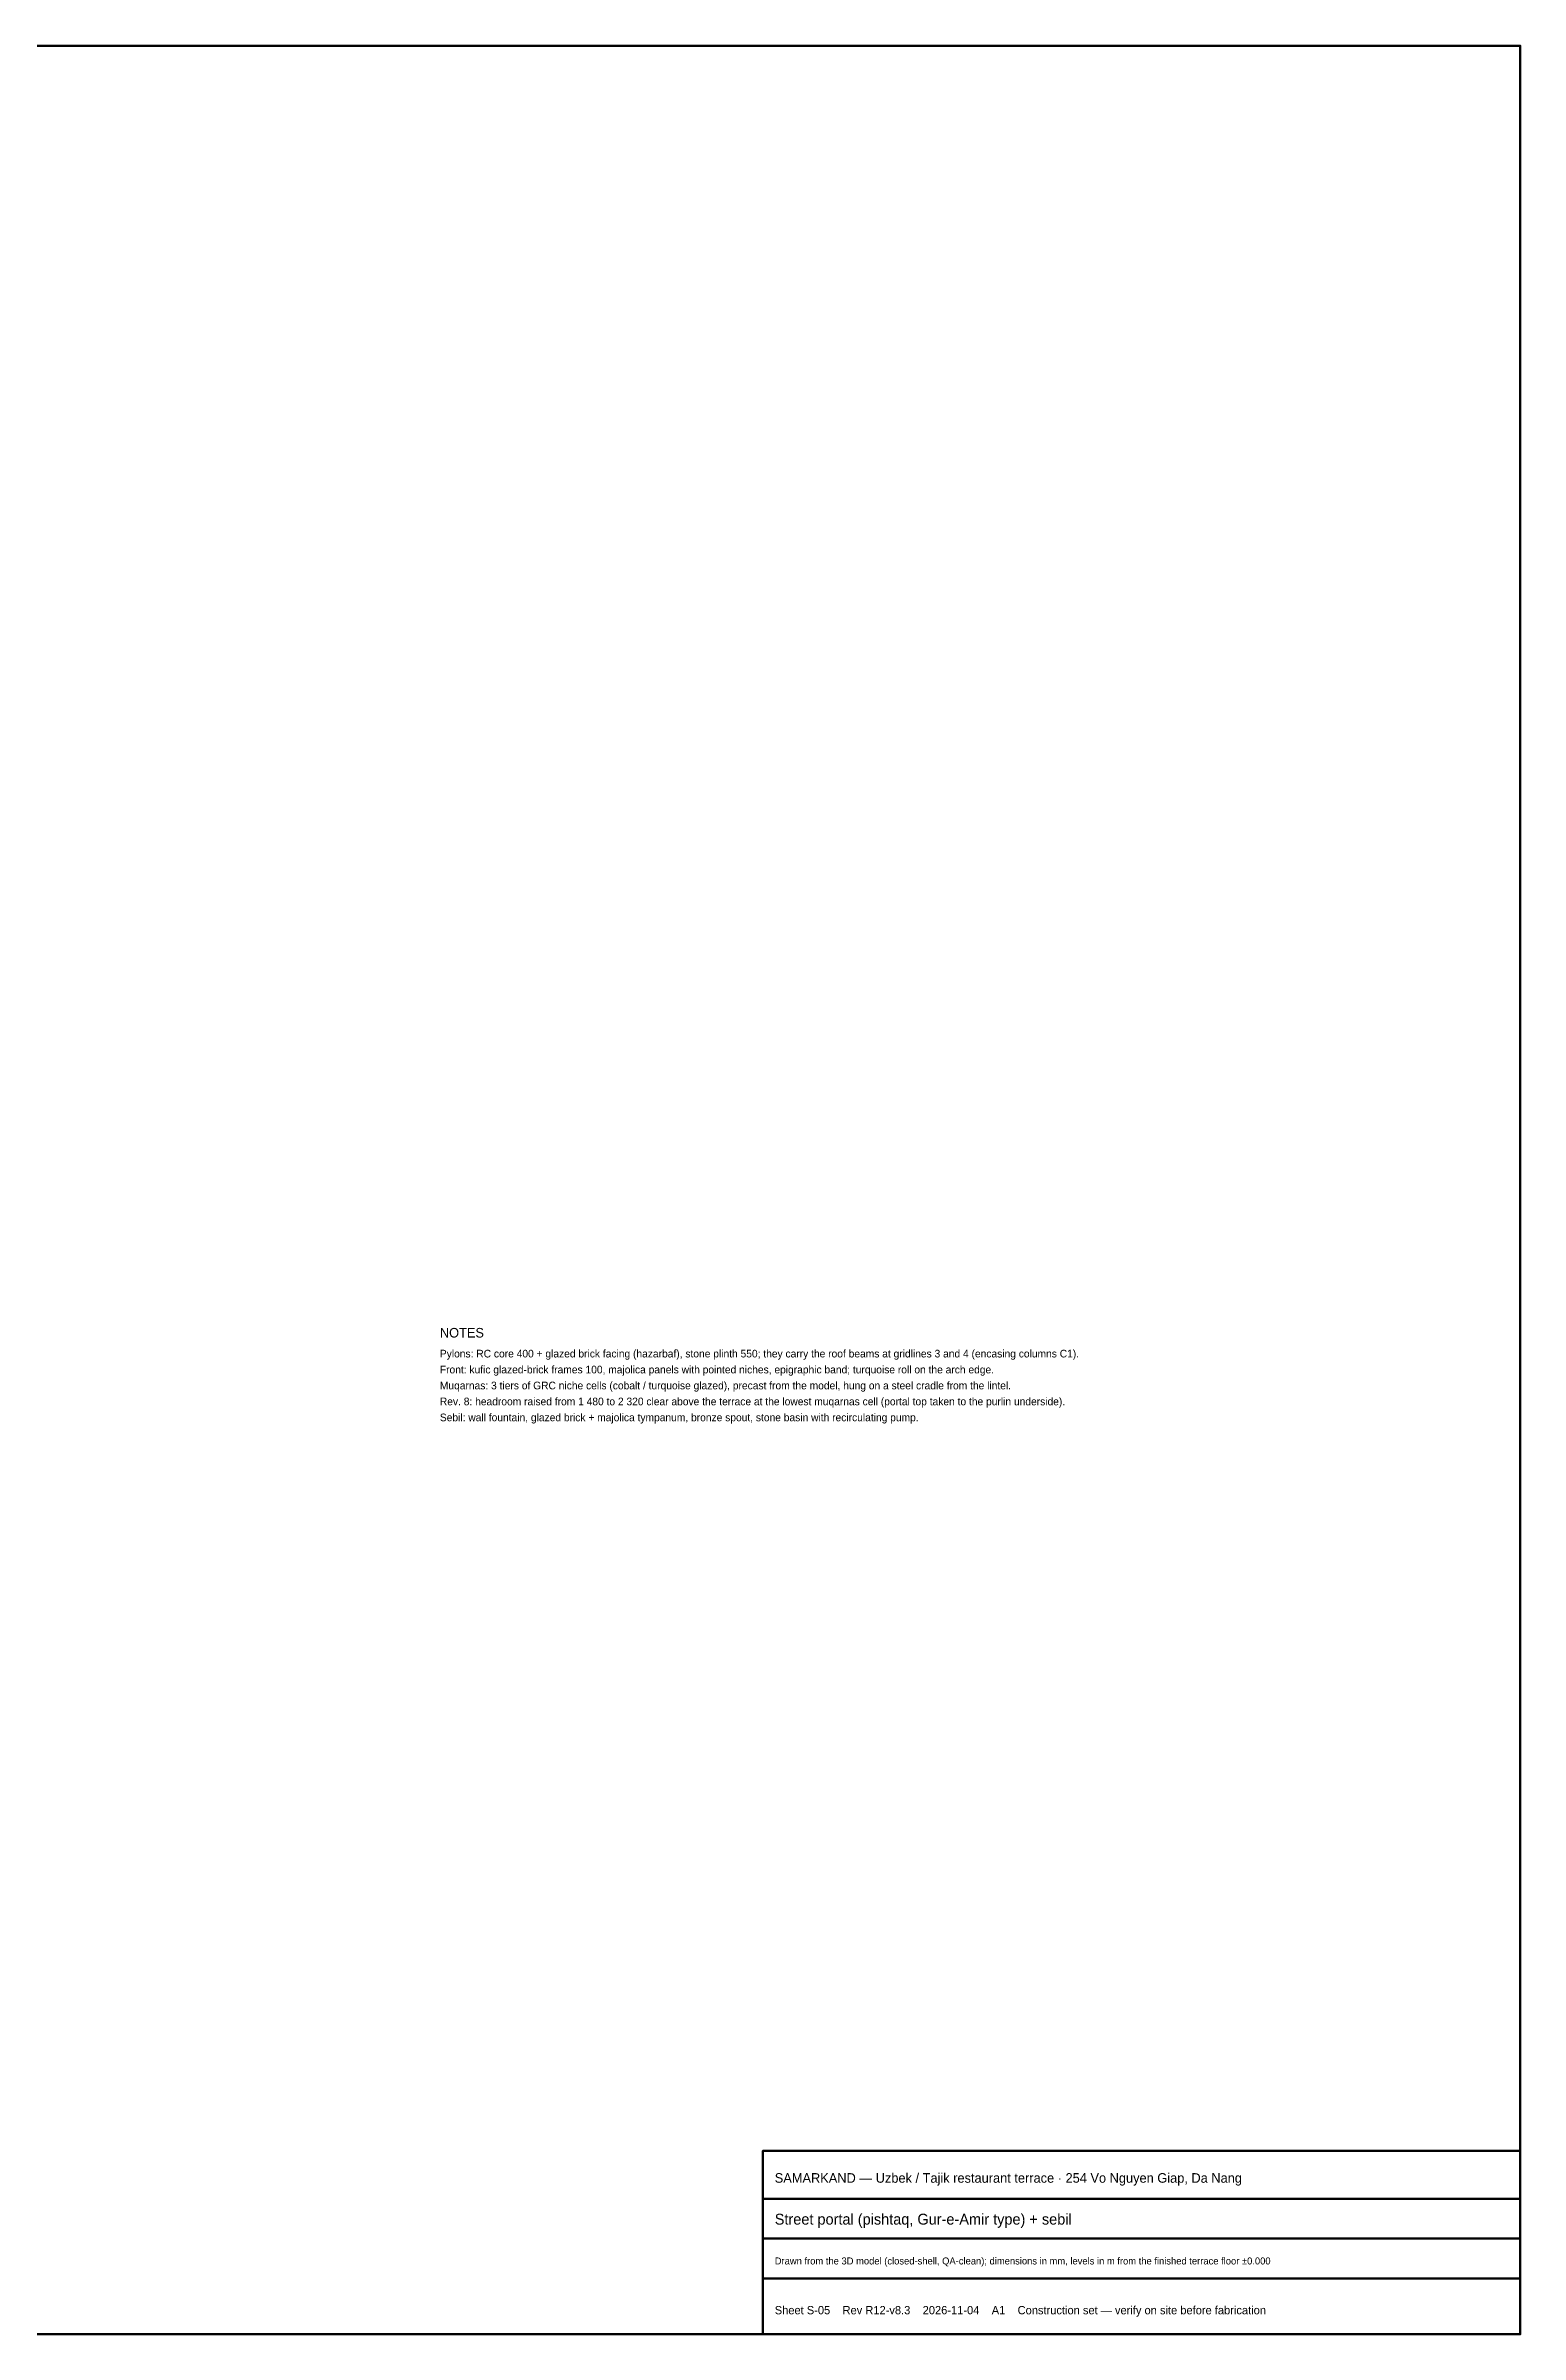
# Model space of a CAD drawing. Header units: metres. Extents: x 10 to 831, y 10 to 584.
# Drawn here: x 461 to 831, y 10 to 584 of the extents above; entities that cross this region are included whole.
import ezdxf

# ---------------------------------------------------------------- set-up
doc = ezdxf.new("R2010")
doc.units = ezdxf.units.M
doc.layers.add('FRAME', color=7, linetype='Continuous', lineweight=50)
doc.layers.add('TXT', color=7, linetype='Continuous', lineweight=18)

msp = doc.modelspace()

# ---------------------------------------------------------------- linework, layer by layer
at = {"layer": 'FRAME'}
for p, q in [((641, 44), (831, 44)), ((641, 34), (831, 34)), ((641, 24), (831, 24))]:
    msp.add_line(p, q, dxfattribs=at)
for points in [[(10, 10), (831, 10), (831, 584), (10, 584), (10, 10)], [(641, 10), (831, 10), (831, 56), (641, 56), (641, 10)]]:
    msp.add_lwpolyline(points, close=True, dxfattribs=at)

# ---------------------------------------------------------------- texts
at = {"layer": 'TXT'}
for s, height, p in [('NOTES', 2.4, (560, 260)), ('Pylons: RC core 400 + glazed brick facing (hazarbaf), stone plinth 550; they carry the roof beams at gridlines 3 and 4 (encasing columns C1).', 1.92, (560, 255)), ('Front: kufic glazed-brick frames 100, majolica panels with pointed niches, epigraphic band; turquoise roll on the arch edge.', 1.92, (560, 251)), ('Muqarnas: 3 tiers of GRC niche cells (cobalt / turquoise glazed), precast from the model, hung on a steel cradle from the lintel.', 1.92, (560, 247)), ('Rev. 8: headroom raised from 1 480 to 2 320 clear above the terrace at the lowest muqarnas cell (portal top taken to the purlin underside).', 1.92, (560, 243)), ('Sebil: wall fountain, glazed brick + majolica tympanum, bronze spout, stone basin with recirculating pump.', 1.92, (560, 239)), ('SAMARKAND — Uzbek / Tajik restaurant terrace · 254 Vo Nguyen Giap, Da Nang', 2.4, (644, 48)), ('Street portal (pishtaq, Gur-e-Amir type) + sebil', 2.72, (644, 37.5)), ('Drawn from the 3D model (closed-shell, QA-clean); dimensions in mm, levels in m from the finished terrace floor ±0.000', 1.76, (644, 27.5)), ('Sheet S-05    Rev R12-v8.3    2026-11-04    A1    Construction set — verify on site before fabrication', 2.08, (644, 15))]:
    msp.add_text(s, height=height, dxfattribs=at).set_placement(p)

doc.saveas('drawing.dxf')
